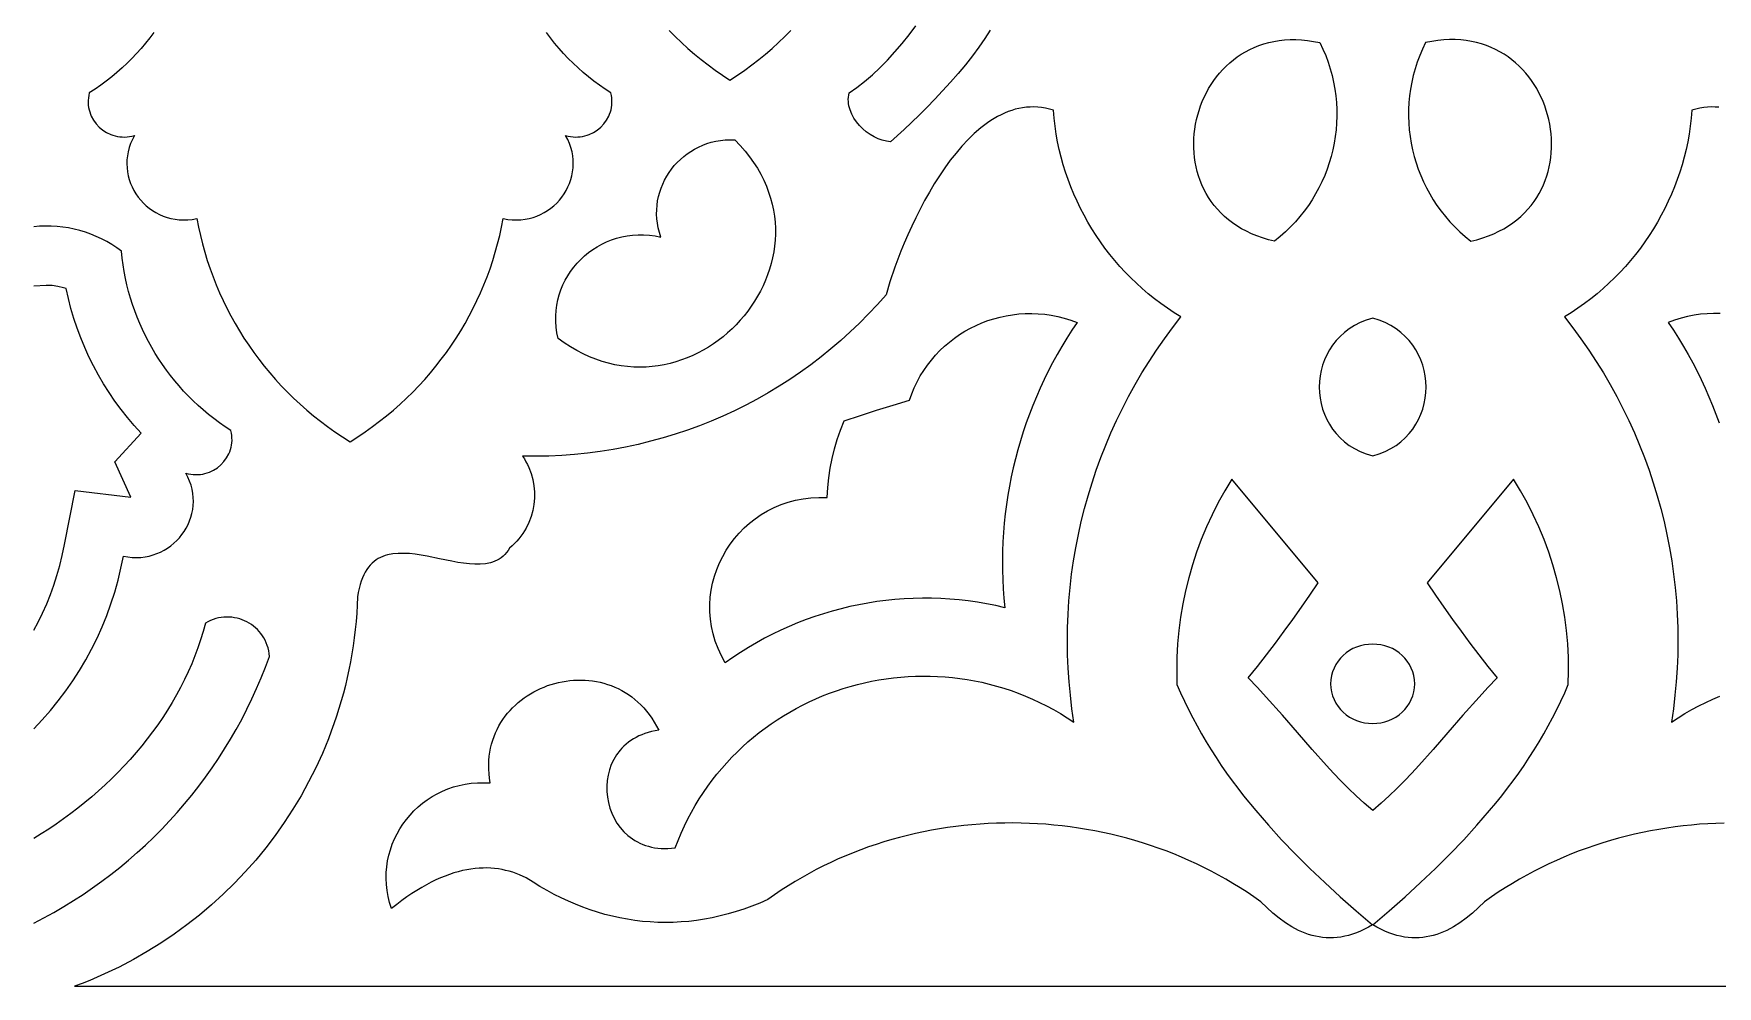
# Model space of a CAD drawing. Extents: x 50 to 3710, y -977 to -877.
# Drawn here: x 1676.6 to 1761.8, y -977.1 to -928.9 of the extents above; entities that cross this region are included whole.
import ezdxf

# ---------------------------------------------------------------- set-up
doc = ezdxf.new("R2010")
doc.units = 0
doc.layers.add('LAYER_1', color=18, linetype='CONTINUOUS')

msp = doc.modelspace()

# ---------------------------------------------------------------- linework, layer by layer
at = {"layer": 'LAYER_1'}
for points in [[(1682.641, -928.822), (1682.435, -929.094), (1682.221, -929.361), (1681.999, -929.623), (1681.77, -929.878), (1681.533, -930.127), (1681.288, -930.37), (1681.036, -930.606), (1680.777, -930.835), (1680.511, -931.058), (1680.238, -931.273), (1679.958, -931.482), (1679.671, -931.683), (1679.377, -931.876), (1679.349, -932.002), (1679.331, -932.127), (1679.321, -932.251), (1679.32, -932.373), (1679.328, -932.493), (1679.343, -932.611), (1679.367, -932.726), (1679.398, -932.839), (1679.436, -932.949), (1679.481, -933.055), (1679.592, -933.257), (1679.726, -933.443), (1679.883, -933.61), (1680.06, -933.757), (1680.255, -933.881), (1680.465, -933.98), (1680.575, -934.019), (1680.688, -934.052), (1680.804, -934.077), (1680.922, -934.094), (1681.042, -934.104), (1681.164, -934.106), (1681.288, -934.099), (1681.413, -934.084), (1681.539, -934.06), (1681.665, -934.026), (1681.557, -934.23), (1681.468, -934.436), (1681.396, -934.643), (1681.341, -934.851), (1681.304, -935.058), (1681.282, -935.265), (1681.277, -935.47), (1681.287, -935.673), (1681.311, -935.873), (1681.35, -936.07), (1681.403, -936.263), (1681.469, -936.451), (1681.548, -936.634), (1681.639, -936.811), (1681.742, -936.981), (1681.857, -937.144), (1681.982, -937.299), (1682.117, -937.445), (1682.263, -937.582), (1682.417, -937.71), (1682.581, -937.826), (1682.753, -937.932), (1682.933, -938.026), (1683.12, -938.107), (1683.314, -938.175), (1683.514, -938.229), (1683.72, -938.269), (1683.931, -938.294), (1684.147, -938.303), (1684.368, -938.296), (1684.592, -938.271), (1684.82, -938.229), (1684.905, -938.662), (1685.001, -939.091), (1685.107, -939.517), (1685.225, -939.939), (1685.353, -940.357), (1685.492, -940.771), (1685.641, -941.18), (1685.801, -941.585), (1685.972, -941.986), (1686.153, -942.382), (1686.344, -942.772), (1686.545, -943.158), (1686.756, -943.538), (1686.977, -943.913), (1687.208, -944.282), (1687.449, -944.646), (1687.7, -945.003), (1687.961, -945.354), (1688.231, -945.699), (1688.51, -946.037), (1688.799, -946.369), (1689.098, -946.694), (1689.405, -947.012), (1689.722, -947.322), (1690.048, -947.625), (1690.383, -947.921), (1690.727, -948.209), (1691.08, -948.489), (1691.441, -948.761), (1691.812, -949.025), (1692.191, -949.28), (1692.578, -949.527), (1692.966, -949.28), (1693.345, -949.025), (1693.715, -948.761), (1694.076, -948.489), (1694.429, -948.209), (1694.773, -947.921), (1695.108, -947.625), (1695.434, -947.322), (1695.751, -947.012), (1696.059, -946.694), (1696.357, -946.369), (1696.646, -946.037), (1696.926, -945.699), (1697.196, -945.354), (1697.456, -945.003), (1697.707, -944.646), (1697.948, -944.282), (1698.179, -943.913), (1698.4, -943.538), (1698.612, -943.158), (1698.813, -942.772), (1699.004, -942.382), (1699.184, -941.986), (1699.355, -941.585), (1699.515, -941.18), (1699.664, -940.771), (1699.803, -940.357), (1699.931, -939.939), (1700.049, -939.517), (1700.156, -939.091), (1700.251, -938.662), (1700.336, -938.229), (1700.564, -938.271), (1700.788, -938.296), (1701.009, -938.303), (1701.225, -938.294), (1701.436, -938.269), (1701.643, -938.229), (1701.843, -938.175), (1702.037, -938.107), (1702.224, -938.026), (1702.403, -937.932), (1702.575, -937.826), (1702.739, -937.71), (1702.894, -937.582), (1703.039, -937.445), (1703.174, -937.299), (1703.3, -937.144), (1703.414, -936.981), (1703.517, -936.811), (1703.608, -936.634), (1703.687, -936.451), (1703.753, -936.263), (1703.806, -936.07), (1703.845, -935.873), (1703.87, -935.673), (1703.88, -935.47), (1703.874, -935.265), (1703.853, -935.058), (1703.815, -934.851), (1703.76, -934.643), (1703.689, -934.436), (1703.599, -934.23), (1703.491, -934.026), (1703.618, -934.06), (1703.743, -934.084), (1703.868, -934.099), (1703.992, -934.106), (1704.114, -934.104), (1704.234, -934.094), (1704.352, -934.077), (1704.468, -934.052), (1704.581, -934.019), (1704.691, -933.98), (1704.901, -933.881), (1705.096, -933.757), (1705.273, -933.61), (1705.43, -933.443), (1705.565, -933.257), (1705.675, -933.055), (1705.72, -932.949), (1705.759, -932.839), (1705.79, -932.726), (1705.813, -932.611), (1705.829, -932.493), (1705.836, -932.373), (1705.835, -932.251), (1705.826, -932.127), (1705.807, -932.002), (1705.779, -931.876), (1705.485, -931.683), (1705.198, -931.482), (1704.918, -931.273), (1704.645, -931.058), (1704.379, -930.835), (1704.12, -930.606), (1703.868, -930.37), (1703.624, -930.127), (1703.387, -929.878), (1703.157, -929.623), (1702.935, -929.361), (1702.721, -929.094), (1702.515, -928.822)], [(1708.728, -928.717), (1709.036, -929.025), (1709.353, -929.326), (1709.678, -929.62), (1710.012, -929.906), (1710.355, -930.185), (1710.707, -930.456), (1711.066, -930.72), (1711.434, -930.975), (1711.811, -931.222), (1712.187, -930.975), (1712.556, -930.72), (1712.915, -930.456), (1713.267, -930.185), (1713.61, -929.906), (1713.944, -929.62), (1714.269, -929.326), (1714.586, -929.025), (1714.894, -928.717)], [(1724.977, -928.699), (1724.71, -929.126), (1724.41, -929.561), (1724.081, -930.004), (1723.729, -930.449), (1723.358, -930.894), (1722.973, -931.336), (1722.578, -931.77), (1722.178, -932.195), (1721.778, -932.606), (1721.382, -933), (1720.622, -933.724), (1719.935, -934.341), (1719.728, -934.319), (1719.518, -934.27), (1719.31, -934.196), (1719.104, -934.099), (1718.905, -933.981), (1718.714, -933.844), (1718.534, -933.69), (1718.368, -933.521), (1718.218, -933.34), (1718.087, -933.147), (1717.978, -932.946), (1717.892, -932.738), (1717.834, -932.525), (1717.815, -932.417), (1717.805, -932.309), (1717.802, -932.2), (1717.807, -932.092), (1717.821, -931.984), (1717.844, -931.876), (1718.237, -931.607), (1718.629, -931.303), (1719.019, -930.966), (1719.406, -930.601), (1719.787, -930.211), (1720.16, -929.8), (1720.524, -929.371), (1720.877, -928.927), (1721.216, -928.473)], [(1762.142, -968.822), (1761.727, -968.835), (1761.311, -968.856), (1760.896, -968.885), (1760.481, -968.921), (1760.067, -968.965), (1759.653, -969.016), (1759.241, -969.075), (1758.83, -969.142), (1758.419, -969.217), (1758.011, -969.299), (1757.603, -969.389), (1757.198, -969.487), (1756.794, -969.592), (1756.392, -969.705), (1755.993, -969.826), (1755.595, -969.955), (1755.2, -970.091), (1754.808, -970.234), (1754.419, -970.386), (1754.032, -970.545), (1753.648, -970.712), (1753.268, -970.886), (1752.891, -971.069), (1752.517, -971.259), (1752.148, -971.456), (1751.781, -971.661), (1751.419, -971.874), (1751.061, -972.095), (1750.708, -972.323), (1750.358, -972.559), (1750.013, -972.803), (1749.708, -973.102), (1749.397, -973.381), (1749.082, -973.637), (1748.761, -973.869), (1748.435, -974.074), (1748.102, -974.25), (1747.933, -974.327), (1747.763, -974.396), (1747.591, -974.457), (1747.417, -974.509), (1747.241, -974.552), (1747.063, -974.586), (1746.884, -974.611), (1746.702, -974.627), (1746.518, -974.632), (1746.332, -974.628), (1746.145, -974.613), (1745.954, -974.588), (1745.762, -974.551), (1745.567, -974.504), (1745.37, -974.445), (1745.171, -974.374), (1744.969, -974.292), (1744.764, -974.197), (1744.557, -974.09), (1744.348, -973.97), (1745.181, -973.26), (1745.99, -972.549), (1746.772, -971.835), (1747.528, -971.118), (1748.256, -970.396), (1748.956, -969.669), (1749.627, -968.934), (1750.269, -968.191), (1750.578, -967.816), (1750.88, -967.438), (1751.174, -967.058), (1751.461, -966.676), (1751.739, -966.29), (1752.009, -965.901), (1752.272, -965.509), (1752.526, -965.113), (1752.771, -964.714), (1753.009, -964.311), (1753.238, -963.905), (1753.458, -963.494), (1753.67, -963.08), (1753.873, -962.661), (1754.067, -962.238), (1754.252, -961.81), (1754.268, -961.124), (1754.258, -960.44), (1754.221, -959.759), (1754.159, -959.08), (1754.072, -958.405), (1753.959, -957.734), (1753.821, -957.068), (1753.659, -956.408), (1753.471, -955.755), (1753.259, -955.108), (1753.023, -954.47), (1752.762, -953.839), (1752.478, -953.218), (1752.169, -952.607), (1751.837, -952.006), (1751.482, -951.416), (1747.113, -956.666), (1747.528, -957.286), (1747.951, -957.902), (1748.382, -958.512), (1748.82, -959.116), (1749.266, -959.715), (1749.72, -960.309), (1750.181, -960.897), (1750.65, -961.479), (1750.183, -961.967), (1749.74, -962.443), (1748.913, -963.364), (1748.144, -964.246), (1747.41, -965.092), (1746.687, -965.905), (1746.322, -966.301), (1745.951, -966.69), (1745.571, -967.073), (1745.179, -967.45), (1744.772, -967.821), (1744.347, -968.187), (1743.922, -967.821), (1743.515, -967.45), (1743.122, -967.073), (1742.742, -966.69), (1742.371, -966.301), (1742.007, -965.905), (1741.284, -965.092), (1740.549, -964.246), (1739.78, -963.364), (1738.953, -962.443), (1738.51, -961.967), (1738.044, -961.479), (1738.512, -960.897), (1738.974, -960.309), (1739.427, -959.715), (1739.873, -959.116), (1740.312, -958.512), (1740.742, -957.902), (1741.165, -957.286), (1741.58, -956.666), (1737.211, -951.416), (1736.856, -952.006), (1736.524, -952.607), (1736.216, -953.218), (1735.931, -953.839), (1735.671, -954.47), (1735.434, -955.108), (1735.222, -955.755), (1735.035, -956.408), (1734.872, -957.068), (1734.734, -957.734), (1734.622, -958.405), (1734.534, -959.08), (1734.472, -959.759), (1734.436, -960.44), (1734.426, -961.124), (1734.441, -961.81), (1734.626, -962.238), (1734.821, -962.661), (1735.024, -963.08), (1735.235, -963.494), (1735.456, -963.905), (1735.685, -964.311), (1735.922, -964.714), (1736.168, -965.113), (1736.422, -965.509), (1736.684, -965.901), (1736.955, -966.29), (1737.233, -966.676), (1737.519, -967.058), (1737.813, -967.438), (1738.425, -968.191), (1739.066, -968.934), (1739.738, -969.669), (1740.438, -970.396), (1741.166, -971.118), (1741.922, -971.835), (1742.704, -972.549), (1743.512, -973.26), (1744.346, -973.97), (1744.136, -974.09), (1743.929, -974.197), (1743.725, -974.292), (1743.523, -974.374), (1743.323, -974.445), (1743.126, -974.504), (1742.932, -974.551), (1742.739, -974.588), (1742.549, -974.613), (1742.361, -974.628), (1742.175, -974.632), (1741.992, -974.627), (1741.81, -974.611), (1741.63, -974.586), (1741.453, -974.552), (1741.277, -974.509), (1741.103, -974.457), (1740.931, -974.396), (1740.76, -974.327), (1740.591, -974.25), (1740.259, -974.074), (1739.932, -973.869), (1739.612, -973.637), (1739.296, -973.381), (1738.986, -973.102), (1738.68, -972.803), (1738.335, -972.559), (1737.986, -972.323), (1737.632, -972.095), (1737.274, -971.874), (1736.912, -971.661), (1736.546, -971.456), (1736.176, -971.259), (1735.803, -971.069), (1735.426, -970.886), (1735.045, -970.712), (1734.662, -970.545), (1734.275, -970.386), (1733.885, -970.234), (1733.493, -970.091), (1733.098, -969.955), (1732.701, -969.826), (1732.301, -969.705), (1731.9, -969.592), (1731.496, -969.487), (1731.09, -969.389), (1730.683, -969.299), (1730.274, -969.217), (1729.864, -969.142), (1729.453, -969.075), (1729.04, -969.016), (1728.627, -968.965), (1728.213, -968.921), (1727.798, -968.885), (1727.382, -968.856), (1726.967, -968.835), (1726.551, -968.822), (1726.135, -968.817), (1725.72, -968.819), (1725.304, -968.829), (1724.89, -968.846), (1724.475, -968.871), (1724.062, -968.904), (1723.649, -968.945), (1723.237, -968.993), (1722.827, -969.049), (1722.418, -969.113), (1722.01, -969.184), (1721.604, -969.263), (1721.2, -969.35), (1720.798, -969.444), (1720.398, -969.546), (1720, -969.656), (1719.605, -969.773), (1719.212, -969.898), (1718.822, -970.031), (1718.435, -970.171), (1718.051, -970.319), (1717.67, -970.475), (1717.292, -970.639), (1716.918, -970.81), (1716.547, -970.988), (1716.18, -971.175), (1715.817, -971.369), (1715.458, -971.571), (1715.104, -971.78), (1714.754, -971.997), (1714.408, -972.222), (1714.067, -972.455), (1713.731, -972.695), (1713.326, -972.869), (1712.922, -973.028), (1712.519, -973.173), (1712.117, -973.304), (1711.716, -973.421), (1711.316, -973.523), (1710.917, -973.611), (1710.52, -973.686), (1710.123, -973.747), (1709.728, -973.794), (1709.334, -973.827), (1708.942, -973.847), (1708.551, -973.854), (1708.161, -973.847), (1707.774, -973.827), (1707.388, -973.795), (1707.003, -973.749), (1706.621, -973.691), (1706.24, -973.62), (1705.861, -973.536), (1705.484, -973.44), (1705.11, -973.332), (1704.737, -973.211), (1704.367, -973.078), (1703.999, -972.933), (1703.633, -972.777), (1703.269, -972.608), (1702.908, -972.428), (1702.55, -972.236), (1702.194, -972.033), (1701.84, -971.818), (1701.489, -971.593), (1701.156, -971.44), (1700.811, -971.313), (1700.634, -971.259), (1700.454, -971.213), (1700.271, -971.174), (1700.085, -971.142), (1699.896, -971.118), (1699.704, -971.102), (1699.508, -971.094), (1699.31, -971.095), (1699.109, -971.104), (1698.904, -971.121), (1698.697, -971.147), (1698.486, -971.183), (1698.272, -971.228), (1698.055, -971.282), (1697.835, -971.346), (1697.611, -971.42), (1697.385, -971.503), (1697.155, -971.598), (1696.922, -971.702), (1696.686, -971.818), (1696.446, -971.944), (1696.204, -972.081), (1695.958, -972.23), (1695.708, -972.39), (1695.456, -972.562), (1695.2, -972.746), (1694.941, -972.941), (1694.678, -973.15), (1694.581, -972.842), (1694.506, -972.536), (1694.452, -972.23), (1694.419, -971.925), (1694.405, -971.623), (1694.411, -971.323), (1694.436, -971.028), (1694.48, -970.736), (1694.542, -970.45), (1694.621, -970.169), (1694.716, -969.894), (1694.828, -969.626), (1694.956, -969.366), (1695.1, -969.115), (1695.257, -968.872), (1695.429, -968.639), (1695.615, -968.417), (1695.814, -968.206), (1696.025, -968.006), (1696.249, -967.819), (1696.484, -967.645), (1696.729, -967.485), (1696.986, -967.339), (1697.252, -967.209), (1697.527, -967.094), (1697.812, -966.996), (1698.104, -966.915), (1698.405, -966.852), (1698.712, -966.808), (1699.027, -966.783), (1699.347, -966.778), (1699.673, -966.793), (1699.638, -966.557), (1699.614, -966.324), (1699.602, -966.097), (1699.6, -965.873), (1699.609, -965.655), (1699.628, -965.441), (1699.658, -965.231), (1699.696, -965.027), (1699.745, -964.827), (1699.802, -964.632), (1699.868, -964.443), (1699.943, -964.259), (1700.025, -964.08), (1700.116, -963.906), (1700.214, -963.738), (1700.32, -963.575), (1700.433, -963.418), (1700.552, -963.267), (1700.678, -963.122), (1700.81, -962.982), (1700.947, -962.849), (1701.091, -962.722), (1701.239, -962.601), (1701.393, -962.486), (1701.551, -962.378), (1701.713, -962.276), (1701.88, -962.181), (1702.05, -962.092), (1702.224, -962.01), (1702.401, -961.936), (1702.581, -961.868), (1702.764, -961.807), (1702.948, -961.753), (1703.135, -961.706), (1703.324, -961.667), (1703.514, -961.635), (1703.705, -961.611), (1703.896, -961.594), (1704.089, -961.585), (1704.281, -961.584), (1704.474, -961.59), (1704.666, -961.605), (1704.858, -961.628), (1705.048, -961.658), (1705.237, -961.697), (1705.425, -961.745), (1705.611, -961.801), (1705.795, -961.865), (1705.976, -961.938), (1706.155, -962.019), (1706.331, -962.11), (1706.503, -962.209), (1706.672, -962.317), (1706.837, -962.435), (1706.997, -962.561), (1707.154, -962.697), (1707.305, -962.842), (1707.451, -962.997), (1707.592, -963.161), (1707.727, -963.334), (1707.857, -963.518), (1707.98, -963.711), (1708.096, -963.914), (1708.206, -964.127), (1708.021, -964.157), (1707.843, -964.194), (1707.672, -964.239), (1707.508, -964.29), (1707.351, -964.349), (1707.201, -964.414), (1707.058, -964.485), (1706.921, -964.562), (1706.792, -964.645), (1706.669, -964.734), (1706.553, -964.828), (1706.444, -964.926), (1706.341, -965.029), (1706.245, -965.137), (1706.073, -965.364), (1705.926, -965.606), (1705.805, -965.859), (1705.71, -966.122), (1705.64, -966.393), (1705.595, -966.67), (1705.574, -966.95), (1705.577, -967.231), (1705.604, -967.511), (1705.655, -967.788), (1705.729, -968.059), (1705.826, -968.323), (1705.946, -968.577), (1706.088, -968.819), (1706.252, -969.047), (1706.438, -969.259), (1706.645, -969.452), (1706.756, -969.541), (1706.873, -969.625), (1706.995, -969.703), (1707.122, -969.775), (1707.255, -969.841), (1707.392, -969.9), (1707.535, -969.952), (1707.682, -969.998), (1707.835, -970.036), (1707.992, -970.066), (1708.154, -970.089), (1708.322, -970.103), (1708.494, -970.109), (1708.67, -970.106), (1708.852, -970.095), (1709.038, -970.074), (1709.184, -969.697), (1709.339, -969.327), (1709.504, -968.965), (1709.679, -968.611), (1709.863, -968.264), (1710.056, -967.924), (1710.259, -967.592), (1710.469, -967.269), (1710.689, -966.953), (1710.916, -966.644), (1711.151, -966.344), (1711.395, -966.052), (1711.645, -965.768), (1711.903, -965.493), (1712.169, -965.225), (1712.441, -964.966), (1712.719, -964.715), (1713.005, -964.473), (1713.296, -964.239), (1713.593, -964.014), (1713.896, -963.798), (1714.205, -963.59), (1714.519, -963.392), (1714.838, -963.202), (1715.162, -963.021), (1715.491, -962.849), (1715.824, -962.687), (1716.161, -962.533), (1716.502, -962.389), (1716.847, -962.254), (1717.196, -962.128), (1717.548, -962.012), (1717.903, -961.906), (1718.261, -961.809), (1718.621, -961.722), (1718.984, -961.644), (1719.349, -961.577), (1719.716, -961.519), (1720.085, -961.471), (1720.455, -961.433), (1720.827, -961.405), (1721.2, -961.388), (1721.574, -961.381), (1721.948, -961.384), (1722.323, -961.397), (1722.697, -961.421), (1723.072, -961.455), (1723.447, -961.5), (1723.821, -961.556), (1724.195, -961.622), (1724.567, -961.699), (1724.938, -961.788), (1725.309, -961.886), (1725.677, -961.996), (1726.044, -962.118), (1726.408, -962.25), (1726.771, -962.393), (1727.131, -962.548), (1727.488, -962.714), (1727.842, -962.892), (1728.193, -963.081), (1728.541, -963.281), (1728.885, -963.493), (1729.225, -963.717), (1729.125, -963.035), (1729.043, -962.351), (1728.978, -961.668), (1728.932, -960.984), (1728.904, -960.301), (1728.894, -959.619), (1728.902, -958.937), (1728.927, -958.258), (1728.97, -957.58), (1729.031, -956.903), (1729.109, -956.23), (1729.205, -955.559), (1729.318, -954.891), (1729.448, -954.226), (1729.595, -953.565), (1729.759, -952.909), (1729.941, -952.256), (1730.139, -951.608), (1730.354, -950.965), (1730.585, -950.328), (1730.833, -949.696), (1731.098, -949.07), (1731.379, -948.451), (1731.677, -947.838), (1731.991, -947.232), (1732.321, -946.633), (1732.667, -946.042), (1733.029, -945.459), (1733.407, -944.884), (1733.801, -944.318), (1734.211, -943.761), (1734.636, -943.212), (1734.29, -942.996), (1733.952, -942.77), (1733.622, -942.535), (1733.3, -942.291), (1732.987, -942.038), (1732.682, -941.777), (1732.385, -941.508), (1732.098, -941.231), (1731.819, -940.946), (1731.549, -940.653), (1731.289, -940.353), (1731.038, -940.046), (1730.796, -939.732), (1730.564, -939.411), (1730.342, -939.084), (1730.129, -938.751), (1729.927, -938.412), (1729.735, -938.067), (1729.552, -937.716), (1729.381, -937.36), (1729.22, -936.999), (1729.069, -936.633), (1728.93, -936.263), (1728.801, -935.888), (1728.684, -935.509), (1728.578, -935.125), (1728.483, -934.738), (1728.4, -934.348), (1728.328, -933.954), (1728.268, -933.557), (1728.221, -933.157), (1728.185, -932.755), (1727.985, -932.697), (1727.786, -932.651), (1727.589, -932.617), (1727.393, -932.596), (1727.2, -932.586), (1727.007, -932.588), (1726.817, -932.601), (1726.628, -932.624), (1726.441, -932.659), (1726.255, -932.703), (1726.072, -932.757), (1725.89, -932.821), (1725.71, -932.895), (1725.532, -932.977), (1725.356, -933.068), (1725.182, -933.168), (1725.01, -933.276), (1724.84, -933.392), (1724.506, -933.645), (1724.18, -933.927), (1723.863, -934.234), (1723.555, -934.564), (1723.256, -934.916), (1722.966, -935.285), (1722.686, -935.671), (1722.416, -936.07), (1722.156, -936.481), (1721.906, -936.9), (1721.667, -937.326), (1721.439, -937.757), (1721.221, -938.189), (1721.015, -938.62), (1720.821, -939.049), (1720.638, -939.472), (1720.468, -939.888), (1720.163, -940.687), (1719.91, -941.427), (1719.71, -942.088), (1719.276, -942.58), (1718.829, -943.058), (1718.371, -943.522), (1717.9, -943.972), (1717.418, -944.408), (1716.925, -944.83), (1716.421, -945.237), (1715.906, -945.629), (1715.382, -946.007), (1714.847, -946.37), (1714.303, -946.718), (1713.75, -947.05), (1713.189, -947.367), (1712.618, -947.669), (1712.04, -947.955), (1711.454, -948.225), (1710.861, -948.479), (1710.261, -948.716), (1709.654, -948.938), (1709.04, -949.143), (1708.421, -949.331), (1707.796, -949.502), (1707.166, -949.657), (1706.53, -949.794), (1705.891, -949.914), (1705.247, -950.017), (1704.599, -950.102), (1703.947, -950.169), (1703.292, -950.219), (1702.635, -950.25), (1701.975, -950.263), (1701.312, -950.258), (1701.402, -950.397), (1701.485, -950.54), (1701.56, -950.685), (1701.629, -950.832), (1701.743, -951.133), (1701.828, -951.44), (1701.884, -951.752), (1701.912, -952.067), (1701.911, -952.382), (1701.882, -952.695), (1701.825, -953.005), (1701.741, -953.309), (1701.628, -953.606), (1701.488, -953.893), (1701.32, -954.169), (1701.226, -954.302), (1701.126, -954.431), (1701.018, -954.557), (1700.904, -954.678), (1700.783, -954.795), (1700.656, -954.907), (1700.581, -955.025), (1700.5, -955.132), (1700.414, -955.228), (1700.323, -955.315), (1700.227, -955.392), (1700.126, -955.46), (1700.021, -955.519), (1699.911, -955.57), (1699.797, -955.613), (1699.68, -955.649), (1699.433, -955.698), (1699.173, -955.723), (1698.901, -955.725), (1698.618, -955.708), (1698.327, -955.675), (1698.029, -955.629), (1697.726, -955.574), (1697.109, -955.448), (1696.489, -955.322), (1696.182, -955.267), (1695.879, -955.221), (1695.581, -955.188), (1695.291, -955.172), (1695.01, -955.174), (1694.739, -955.198), (1694.48, -955.248), (1694.356, -955.284), (1694.235, -955.327), (1694.118, -955.378), (1694.005, -955.437), (1693.896, -955.505), (1693.792, -955.583), (1693.692, -955.669), (1693.597, -955.766), (1693.507, -955.873), (1693.423, -955.991), (1693.343, -956.12), (1693.269, -956.26), (1693.201, -956.413), (1693.139, -956.578), (1693.084, -956.755), (1693.034, -956.946), (1692.991, -957.15), (1692.955, -957.368), (1692.939, -957.787), (1692.914, -958.204), (1692.881, -958.619), (1692.84, -959.031), (1692.792, -959.442), (1692.736, -959.851), (1692.672, -960.257), (1692.601, -960.661), (1692.522, -961.063), (1692.435, -961.462), (1692.342, -961.858), (1692.241, -962.252), (1692.132, -962.643), (1692.017, -963.031), (1691.894, -963.416), (1691.765, -963.798), (1691.628, -964.177), (1691.485, -964.553), (1691.177, -965.295), (1690.843, -966.024), (1690.483, -966.738), (1690.097, -967.438), (1689.686, -968.122), (1689.251, -968.79), (1688.791, -969.442), (1688.308, -970.076), (1687.803, -970.692), (1687.275, -971.29), (1686.725, -971.868), (1686.154, -972.427), (1685.562, -972.965), (1684.951, -973.482), (1684.319, -973.977), (1683.669, -974.45), (1683.001, -974.9), (1682.314, -975.326), (1681.61, -975.728), (1680.89, -976.106), (1680.524, -976.285), (1680.153, -976.457), (1679.779, -976.623), (1679.401, -976.783), (1679.019, -976.936), (1678.634, -977.082), (1744.347, -977.082), (1810.06, -977.082)], [(1761.877, -932.601), (1761.686, -932.588), (1761.494, -932.586), (1761.3, -932.596), (1761.105, -932.617), (1760.908, -932.651), (1760.709, -932.697), (1760.509, -932.755), (1760.473, -933.157), (1760.425, -933.557), (1760.365, -933.954), (1760.294, -934.348), (1760.21, -934.738), (1760.116, -935.125), (1760.009, -935.509), (1759.892, -935.888), (1759.764, -936.263), (1759.624, -936.633), (1759.474, -936.999), (1759.313, -937.36), (1759.141, -937.716), (1758.959, -938.067), (1758.767, -938.412), (1758.564, -938.751), (1758.352, -939.084), (1758.129, -939.411), (1757.897, -939.732), (1757.656, -940.046), (1757.405, -940.353), (1757.144, -940.653), (1756.874, -940.946), (1756.596, -941.231), (1756.308, -941.508), (1756.012, -941.777), (1755.707, -942.038), (1755.393, -942.291), (1755.071, -942.535), (1754.741, -942.77), (1754.403, -942.996), (1754.057, -943.212), (1754.483, -943.761), (1754.892, -944.318), (1755.286, -944.884), (1755.664, -945.459), (1756.026, -946.042), (1756.373, -946.633), (1756.703, -947.232), (1757.017, -947.838), (1757.314, -948.451), (1757.595, -949.07), (1757.86, -949.696), (1758.108, -950.328), (1758.34, -950.965), (1758.555, -951.608), (1758.753, -952.256), (1758.934, -952.909), (1759.099, -953.565), (1759.246, -954.226), (1759.376, -954.891), (1759.489, -955.559), (1759.584, -956.23), (1759.662, -956.903), (1759.723, -957.58), (1759.766, -958.258), (1759.792, -958.937), (1759.799, -959.619), (1759.789, -960.301), (1759.761, -960.984), (1759.715, -961.668), (1759.651, -962.351), (1759.569, -963.035), (1759.468, -963.717), (1759.809, -963.493), (1760.153, -963.281), (1760.5, -963.081), (1760.852, -962.892), (1761.206, -962.714), (1761.563, -962.548), (1761.923, -962.393)], [(1676.562, -964.047), (1676.997, -963.59), (1677.413, -963.118), (1677.81, -962.633), (1678.187, -962.134), (1678.544, -961.623), (1678.881, -961.1), (1679.198, -960.565), (1679.495, -960.019), (1679.771, -959.462), (1680.026, -958.896), (1680.26, -958.319), (1680.472, -957.734), (1680.663, -957.14), (1680.832, -956.537), (1680.979, -955.927), (1681.103, -955.31), (1681.331, -955.352), (1681.556, -955.377), (1681.776, -955.384), (1681.992, -955.375), (1682.204, -955.35), (1682.41, -955.31), (1682.61, -955.256), (1682.804, -955.188), (1682.991, -955.107), (1683.171, -955.013), (1683.342, -954.907), (1683.506, -954.791), (1683.661, -954.663), (1683.806, -954.526), (1683.942, -954.38), (1684.067, -954.225), (1684.181, -954.062), (1684.284, -953.892), (1684.376, -953.715), (1684.455, -953.532), (1684.521, -953.344), (1684.573, -953.151), (1684.612, -952.954), (1684.637, -952.754), (1684.647, -952.551), (1684.641, -952.346), (1684.62, -952.139), (1684.582, -951.932), (1684.528, -951.724), (1684.456, -951.517), (1684.366, -951.311), (1684.258, -951.107), (1684.385, -951.141), (1684.511, -951.165), (1684.635, -951.18), (1684.759, -951.187), (1684.881, -951.185), (1685.001, -951.176), (1685.12, -951.158), (1685.235, -951.133), (1685.348, -951.1), (1685.458, -951.061), (1685.668, -950.962), (1685.863, -950.838), (1686.04, -950.691), (1686.197, -950.524), (1686.332, -950.338), (1686.442, -950.136), (1686.488, -950.03), (1686.526, -949.92), (1686.557, -949.807), (1686.58, -949.692), (1686.596, -949.574), (1686.603, -949.454), (1686.602, -949.332), (1686.593, -949.208), (1686.574, -949.083), (1686.546, -948.957), (1686.253, -948.764), (1685.966, -948.563), (1685.686, -948.355), (1685.412, -948.139), (1685.146, -947.916), (1684.887, -947.687), (1684.635, -947.451), (1684.391, -947.208), (1684.154, -946.959), (1683.924, -946.704), (1683.702, -946.443), (1683.488, -946.175), (1683.282, -945.903), (1683.084, -945.625), (1682.894, -945.341), (1682.712, -945.053), (1682.538, -944.759), (1682.373, -944.461), (1682.216, -944.158), (1682.068, -943.851), (1681.929, -943.54), (1681.799, -943.224), (1681.677, -942.905), (1681.565, -942.582), (1681.462, -942.255), (1681.368, -941.926), (1681.283, -941.593), (1681.208, -941.257), (1681.143, -940.918), (1681.087, -940.576), (1681.041, -940.233), (1681.005, -939.887), (1680.764, -939.711), (1680.516, -939.548), (1680.262, -939.398), (1680.001, -939.26), (1679.734, -939.135), (1679.462, -939.024), (1679.185, -938.925), (1678.904, -938.84), (1678.619, -938.768), (1678.331, -938.709), (1678.04, -938.665), (1677.747, -938.634), (1677.452, -938.616), (1677.156, -938.613), (1676.859, -938.624), (1676.562, -938.649)], [(1676.562, -959.06), (1676.784, -958.652), (1677.01, -958.196), (1677.22, -957.73), (1677.412, -957.257), (1677.586, -956.776), (1677.743, -956.287), (1677.882, -955.791), (1678.003, -955.288), (1678.117, -954.725), (1678.669, -951.989), (1681.479, -952.333), (1680.665, -950.541), (1682.005, -949.089), (1681.651, -948.7), (1681.311, -948.3), (1680.986, -947.889), (1680.676, -947.468), (1680.381, -947.038), (1680.102, -946.598), (1679.838, -946.149), (1679.591, -945.691), (1679.359, -945.226), (1679.144, -944.753), (1678.945, -944.272), (1678.763, -943.784), (1678.599, -943.29), (1678.451, -942.79), (1678.321, -942.285), (1678.208, -941.774), (1678.076, -941.73), (1677.788, -941.665), (1677.494, -941.627), (1677.197, -941.616), (1676.562, -941.655)], [(1761.931, -943.039), (1761.604, -943.035), (1761.276, -943.048), (1760.947, -943.077), (1760.617, -943.124), (1760.288, -943.188), (1759.959, -943.269), (1759.632, -943.369), (1759.307, -943.487), (1759.575, -943.887), (1759.833, -944.292), (1760.082, -944.701), (1760.321, -945.116), (1760.551, -945.534), (1760.771, -945.957), (1760.981, -946.384), (1761.182, -946.815), (1761.373, -947.25), (1761.554, -947.689), (1761.725, -948.131), (1761.886, -948.576)], [(1676.562, -973.893), (1677.079, -973.623), (1677.588, -973.342), (1678.09, -973.049), (1678.584, -972.745), (1679.069, -972.43), (1679.546, -972.104), (1680.015, -971.768), (1680.476, -971.421), (1680.927, -971.063), (1681.37, -970.696), (1681.803, -970.318), (1682.227, -969.931), (1682.642, -969.534), (1683.047, -969.128), (1683.442, -968.712), (1683.827, -968.287), (1684.202, -967.853), (1684.567, -967.411), (1684.921, -966.959), (1685.265, -966.5), (1685.598, -966.032), (1685.919, -965.556), (1686.23, -965.072), (1686.529, -964.581), (1686.817, -964.082), (1687.093, -963.575), (1687.357, -963.062), (1687.609, -962.541), (1687.849, -962.014), (1688.076, -961.479), (1688.291, -960.939), (1688.493, -960.392), (1688.481, -960.244), (1688.459, -960.101), (1688.427, -959.962), (1688.387, -959.828), (1688.339, -959.698), (1688.282, -959.574), (1688.218, -959.454), (1688.147, -959.34), (1688.068, -959.231), (1687.984, -959.128), (1687.893, -959.031), (1687.796, -958.94), (1687.694, -958.855), (1687.587, -958.777), (1687.475, -958.705), (1687.359, -958.641), (1687.24, -958.583), (1687.117, -958.533), (1686.991, -958.491), (1686.862, -958.456), (1686.731, -958.429), (1686.599, -958.41), (1686.464, -958.399), (1686.329, -958.397), (1686.193, -958.404), (1686.056, -958.42), (1685.92, -958.444), (1685.784, -958.478), (1685.649, -958.522), (1685.515, -958.575), (1685.383, -958.638), (1685.253, -958.712), (1685.141, -959.129), (1685.015, -959.543), (1684.876, -959.954), (1684.725, -960.361), (1684.561, -960.765), (1684.386, -961.165), (1684.198, -961.561), (1683.999, -961.953), (1683.789, -962.34), (1683.568, -962.723), (1683.337, -963.101), (1683.095, -963.474), (1682.843, -963.842), (1682.582, -964.205), (1682.311, -964.562), (1682.031, -964.913), (1681.743, -965.258), (1681.446, -965.598), (1681.14, -965.93), (1680.827, -966.257), (1680.506, -966.577), (1680.178, -966.89), (1679.843, -967.195), (1679.501, -967.494), (1679.153, -967.785), (1678.799, -968.069), (1678.439, -968.344), (1678.073, -968.612), (1677.703, -968.871), (1677.327, -969.122), (1676.947, -969.365), (1676.562, -969.599)]]:
    msp.add_lwpolyline(points, dxfattribs=at)
for points in [[(1739.384, -939.377), (1739.072, -939.3), (1738.773, -939.211), (1738.488, -939.111), (1738.215, -938.999), (1737.955, -938.877), (1737.708, -938.745), (1737.474, -938.603), (1737.252, -938.451), (1737.043, -938.291), (1736.846, -938.123), (1736.661, -937.946), (1736.488, -937.762), (1736.328, -937.571), (1736.179, -937.374), (1736.043, -937.17), (1735.918, -936.961), (1735.804, -936.747), (1735.703, -936.527), (1735.612, -936.304), (1735.533, -936.077), (1735.466, -935.847), (1735.409, -935.613), (1735.363, -935.378), (1735.328, -935.14), (1735.304, -934.901), (1735.291, -934.661), (1735.288, -934.421), (1735.296, -934.18), (1735.314, -933.939), (1735.343, -933.7), (1735.381, -933.462), (1735.43, -933.225), (1735.489, -932.991), (1735.557, -932.759), (1735.635, -932.531), (1735.723, -932.306), (1735.821, -932.085), (1735.927, -931.868), (1736.044, -931.657), (1736.169, -931.451), (1736.303, -931.251), (1736.447, -931.057), (1736.599, -930.87), (1736.761, -930.69), (1736.931, -930.518), (1737.109, -930.355), (1737.296, -930.199), (1737.492, -930.053), (1737.695, -929.917), (1737.907, -929.79), (1738.127, -929.674), (1738.355, -929.569), (1738.591, -929.476), (1738.834, -929.394), (1739.086, -929.324), (1739.344, -929.268), (1739.611, -929.224), (1739.884, -929.194), (1740.165, -929.179), (1740.453, -929.178), (1740.748, -929.192), (1741.049, -929.221), (1741.358, -929.267), (1741.673, -929.329), (1741.828, -929.656), (1741.968, -929.986), (1742.091, -930.32), (1742.2, -930.657), (1742.293, -930.996), (1742.37, -931.336), (1742.433, -931.679), (1742.481, -932.022), (1742.513, -932.366), (1742.531, -932.711), (1742.534, -933.054), (1742.522, -933.397), (1742.496, -933.739), (1742.456, -934.079), (1742.401, -934.417), (1742.332, -934.752), (1742.249, -935.084), (1742.152, -935.412), (1742.041, -935.737), (1741.917, -936.056), (1741.778, -936.371), (1741.626, -936.681), (1741.461, -936.984), (1741.282, -937.282), (1741.09, -937.572), (1740.885, -937.855), (1740.667, -938.131), (1740.436, -938.398), (1740.192, -938.657), (1739.935, -938.907), (1739.666, -939.147)], [(1749.309, -939.377), (1749.621, -939.3), (1749.92, -939.211), (1750.206, -939.111), (1750.479, -938.999), (1750.738, -938.877), (1750.986, -938.745), (1751.22, -938.603), (1751.442, -938.451), (1751.651, -938.291), (1751.848, -938.123), (1752.033, -937.946), (1752.205, -937.762), (1752.366, -937.571), (1752.514, -937.374), (1752.651, -937.17), (1752.776, -936.961), (1752.889, -936.747), (1752.991, -936.527), (1753.081, -936.304), (1753.16, -936.077), (1753.228, -935.847), (1753.285, -935.613), (1753.33, -935.378), (1753.365, -935.14), (1753.389, -934.901), (1753.402, -934.661), (1753.405, -934.421), (1753.397, -934.18), (1753.379, -933.939), (1753.351, -933.7), (1753.312, -933.462), (1753.264, -933.225), (1753.205, -932.991), (1753.136, -932.759), (1753.058, -932.531), (1752.97, -932.306), (1752.873, -932.085), (1752.766, -931.868), (1752.65, -931.657), (1752.525, -931.451), (1752.39, -931.251), (1752.247, -931.057), (1752.094, -930.87), (1751.933, -930.69), (1751.763, -930.518), (1751.584, -930.355), (1751.397, -930.199), (1751.202, -930.053), (1750.998, -929.917), (1750.786, -929.79), (1750.566, -929.674), (1750.338, -929.569), (1750.103, -929.476), (1749.859, -929.394), (1749.608, -929.324), (1749.349, -929.268), (1749.083, -929.224), (1748.809, -929.194), (1748.529, -929.179), (1748.241, -929.178), (1747.946, -929.192), (1747.644, -929.221), (1747.335, -929.267), (1747.02, -929.329), (1746.865, -929.656), (1746.726, -929.986), (1746.602, -930.32), (1746.494, -930.657), (1746.401, -930.996), (1746.323, -931.336), (1746.261, -931.679), (1746.213, -932.022), (1746.18, -932.366), (1746.163, -932.711), (1746.16, -933.054), (1746.171, -933.397), (1746.197, -933.739), (1746.238, -934.079), (1746.292, -934.417), (1746.361, -934.752), (1746.444, -935.084), (1746.541, -935.412), (1746.652, -935.737), (1746.777, -936.056), (1746.915, -936.371), (1747.067, -936.681), (1747.233, -936.984), (1747.411, -937.282), (1747.603, -937.572), (1747.808, -937.855), (1748.027, -938.131), (1748.258, -938.398), (1748.502, -938.657), (1748.758, -938.907), (1749.028, -939.147)], [(1703.11, -944.298), (1703.05, -944.009), (1703.01, -943.723), (1702.99, -943.44), (1702.989, -943.161), (1703.006, -942.886), (1703.042, -942.615), (1703.095, -942.35), (1703.165, -942.09), (1703.251, -941.838), (1703.352, -941.592), (1703.469, -941.354), (1703.599, -941.124), (1703.744, -940.903), (1703.902, -940.692), (1704.072, -940.49), (1704.254, -940.299), (1704.448, -940.12), (1704.652, -939.952), (1704.867, -939.796), (1705.091, -939.654), (1705.325, -939.525), (1705.566, -939.41), (1705.816, -939.311), (1706.072, -939.226), (1706.335, -939.157), (1706.605, -939.105), (1706.879, -939.07), (1707.159, -939.052), (1707.442, -939.053), (1707.73, -939.073), (1708.02, -939.112), (1708.313, -939.172), (1708.238, -938.938), (1708.18, -938.705), (1708.138, -938.472), (1708.111, -938.241), (1708.099, -938.01), (1708.102, -937.782), (1708.119, -937.557), (1708.15, -937.334), (1708.195, -937.115), (1708.253, -936.901), (1708.323, -936.69), (1708.406, -936.485), (1708.501, -936.286), (1708.608, -936.093), (1708.725, -935.906), (1708.854, -935.727), (1708.992, -935.555), (1709.141, -935.391), (1709.3, -935.237), (1709.468, -935.091), (1709.644, -934.955), (1709.829, -934.83), (1710.022, -934.715), (1710.223, -934.611), (1710.431, -934.52), (1710.646, -934.44), (1710.867, -934.373), (1711.095, -934.32), (1711.328, -934.281), (1711.567, -934.256), (1711.811, -934.245), (1712.059, -934.25), (1712.327, -934.53), (1712.574, -934.814), (1712.802, -935.102), (1713.01, -935.394), (1713.199, -935.689), (1713.369, -935.986), (1713.521, -936.286), (1713.654, -936.588), (1713.77, -936.891), (1713.868, -937.196), (1713.949, -937.501), (1714.013, -937.806), (1714.061, -938.112), (1714.093, -938.417), (1714.109, -938.721), (1714.11, -939.025), (1714.096, -939.326), (1714.068, -939.625), (1714.025, -939.922), (1713.968, -940.216), (1713.898, -940.507), (1713.814, -940.795), (1713.718, -941.078), (1713.609, -941.357), (1713.488, -941.631), (1713.356, -941.899), (1713.212, -942.162), (1713.057, -942.42), (1712.891, -942.67), (1712.715, -942.914), (1712.528, -943.151), (1712.333, -943.38), (1712.128, -943.601), (1711.914, -943.813), (1711.691, -944.017), (1711.46, -944.212), (1711.222, -944.397), (1710.976, -944.571), (1710.722, -944.736), (1710.462, -944.89), (1710.196, -945.032), (1709.923, -945.163), (1709.645, -945.282), (1709.362, -945.388), (1709.073, -945.482), (1708.78, -945.562), (1708.482, -945.629), (1708.181, -945.682), (1707.876, -945.721), (1707.567, -945.744), (1707.256, -945.753), (1706.942, -945.745), (1706.626, -945.722), (1706.309, -945.683), (1705.989, -945.626), (1705.669, -945.553), (1705.348, -945.462), (1705.027, -945.353), (1704.705, -945.225), (1704.384, -945.079), (1704.063, -944.913), (1703.744, -944.728), (1703.426, -944.523)], [(1725.723, -957.923), (1725.263, -957.819), (1724.801, -957.728), (1724.338, -957.649), (1723.874, -957.584), (1723.41, -957.531), (1722.945, -957.491), (1722.48, -957.463), (1722.015, -957.448), (1721.551, -957.445), (1721.087, -957.455), (1720.625, -957.477), (1720.163, -957.511), (1719.703, -957.558), (1719.244, -957.617), (1718.788, -957.688), (1718.334, -957.771), (1717.882, -957.867), (1717.433, -957.974), (1716.986, -958.093), (1716.543, -958.225), (1716.104, -958.368), (1715.668, -958.523), (1715.236, -958.689), (1714.809, -958.868), (1714.386, -959.058), (1713.968, -959.26), (1713.554, -959.473), (1713.146, -959.698), (1712.744, -959.934), (1712.347, -960.182), (1711.956, -960.441), (1711.571, -960.711), (1711.375, -960.351), (1711.207, -959.986), (1711.069, -959.617), (1710.96, -959.247), (1710.878, -958.875), (1710.824, -958.502), (1710.795, -958.131), (1710.793, -957.762), (1710.816, -957.396), (1710.863, -957.035), (1710.934, -956.678), (1711.028, -956.328), (1711.145, -955.986), (1711.283, -955.652), (1711.443, -955.327), (1711.623, -955.014), (1711.823, -954.712), (1712.041, -954.423), (1712.279, -954.148), (1712.533, -953.889), (1712.805, -953.645), (1713.094, -953.419), (1713.398, -953.211), (1713.717, -953.023), (1714.051, -952.855), (1714.398, -952.708), (1714.759, -952.585), (1715.131, -952.485), (1715.516, -952.41), (1715.911, -952.361), (1716.317, -952.339), (1716.733, -952.345), (1716.762, -951.847), (1716.813, -951.352), (1716.887, -950.86), (1716.984, -950.371), (1717.102, -949.888), (1717.242, -949.41), (1717.404, -948.938), (1717.588, -948.473), (1718.411, -948.2), (1719.237, -947.934), (1720.065, -947.675), (1720.895, -947.424), (1721.01, -947.102), (1721.14, -946.79), (1721.286, -946.489), (1721.445, -946.198), (1721.619, -945.918), (1721.806, -945.65), (1722.005, -945.392), (1722.217, -945.147), (1722.44, -944.914), (1722.674, -944.692), (1722.918, -944.484), (1723.172, -944.288), (1723.435, -944.105), (1723.706, -943.936), (1723.986, -943.781), (1724.273, -943.639), (1724.566, -943.511), (1724.866, -943.398), (1725.172, -943.3), (1725.482, -943.217), (1725.797, -943.149), (1726.116, -943.096), (1726.438, -943.06), (1726.763, -943.039), (1727.089, -943.035), (1727.418, -943.048), (1727.747, -943.077), (1728.077, -943.124), (1728.406, -943.188), (1728.734, -943.269), (1729.061, -943.369), (1729.386, -943.487), (1729.118, -943.887), (1728.86, -944.292), (1728.611, -944.701), (1728.372, -945.116), (1728.142, -945.534), (1727.922, -945.957), (1727.712, -946.384), (1727.512, -946.815), (1727.321, -947.25), (1727.14, -947.689), (1726.969, -948.131), (1726.807, -948.576), (1726.656, -949.024), (1726.515, -949.476), (1726.383, -949.93), (1726.262, -950.387), (1726.151, -950.846), (1726.05, -951.308), (1725.959, -951.771), (1725.878, -952.237), (1725.808, -952.705), (1725.748, -953.174), (1725.698, -953.645), (1725.659, -954.117), (1725.63, -954.591), (1725.611, -955.065), (1725.604, -955.54), (1725.606, -956.016), (1725.62, -956.492), (1725.643, -956.969), (1725.678, -957.446)], [(1744.347, -950.244), (1744.674, -950.142), (1744.981, -950.017), (1745.266, -949.872), (1745.53, -949.707), (1745.773, -949.524), (1745.995, -949.325), (1746.196, -949.111), (1746.376, -948.883), (1746.534, -948.644), (1746.672, -948.394), (1746.788, -948.135), (1746.883, -947.869), (1746.957, -947.596), (1747.01, -947.319), (1747.042, -947.04), (1747.052, -946.758), (1747.042, -946.477), (1747.01, -946.197), (1746.957, -945.92), (1746.883, -945.648), (1746.788, -945.382), (1746.672, -945.123), (1746.534, -944.873), (1746.376, -944.633), (1746.196, -944.406), (1745.995, -944.192), (1745.773, -943.992), (1745.53, -943.81), (1745.266, -943.645), (1744.981, -943.499), (1744.674, -943.375), (1744.347, -943.273), (1744.019, -943.375), (1743.713, -943.499), (1743.427, -943.645), (1743.163, -943.81), (1742.92, -943.992), (1742.698, -944.192), (1742.497, -944.406), (1742.318, -944.633), (1742.159, -944.873), (1742.022, -945.123), (1741.905, -945.382), (1741.81, -945.648), (1741.736, -945.92), (1741.684, -946.197), (1741.652, -946.477), (1741.641, -946.758), (1741.652, -947.04), (1741.684, -947.319), (1741.736, -947.596), (1741.81, -947.869), (1741.905, -948.135), (1742.022, -948.394), (1742.159, -948.644), (1742.318, -948.883), (1742.497, -949.111), (1742.698, -949.325), (1742.92, -949.524), (1743.163, -949.707), (1743.427, -949.872), (1743.713, -950.017), (1744.019, -950.142)], [(1744.347, -963.778), (1744.56, -963.773), (1744.768, -963.747), (1744.969, -963.701), (1745.163, -963.637), (1745.347, -963.555), (1745.522, -963.456), (1745.686, -963.342), (1745.837, -963.213), (1745.976, -963.07), (1746.1, -962.915), (1746.208, -962.748), (1746.301, -962.571), (1746.376, -962.383), (1746.432, -962.188), (1746.469, -961.985), (1746.485, -961.775), (1746.469, -961.565), (1746.432, -961.361), (1746.376, -961.166), (1746.301, -960.979), (1746.208, -960.801), (1746.1, -960.634), (1745.976, -960.479), (1745.837, -960.337), (1745.686, -960.208), (1745.522, -960.093), (1745.347, -959.995), (1745.163, -959.913), (1744.969, -959.848), (1744.768, -959.803), (1744.56, -959.777), (1744.347, -959.771), (1744.133, -959.777), (1743.925, -959.803), (1743.724, -959.848), (1743.531, -959.913), (1743.346, -959.995), (1743.172, -960.093), (1743.008, -960.208), (1742.856, -960.337), (1742.718, -960.479), (1742.594, -960.634), (1742.485, -960.801), (1742.393, -960.979), (1742.318, -961.166), (1742.261, -961.361), (1742.224, -961.565), (1742.208, -961.775), (1742.224, -961.985), (1742.261, -962.188), (1742.318, -962.383), (1742.393, -962.571), (1742.485, -962.748), (1742.594, -962.915), (1742.718, -963.07), (1742.856, -963.213), (1743.008, -963.342), (1743.172, -963.456), (1743.346, -963.555), (1743.531, -963.637), (1743.724, -963.701), (1743.925, -963.747), (1744.133, -963.773)]]:
    msp.add_lwpolyline(points, close=True, dxfattribs=at)

doc.saveas('drawing.dxf')
